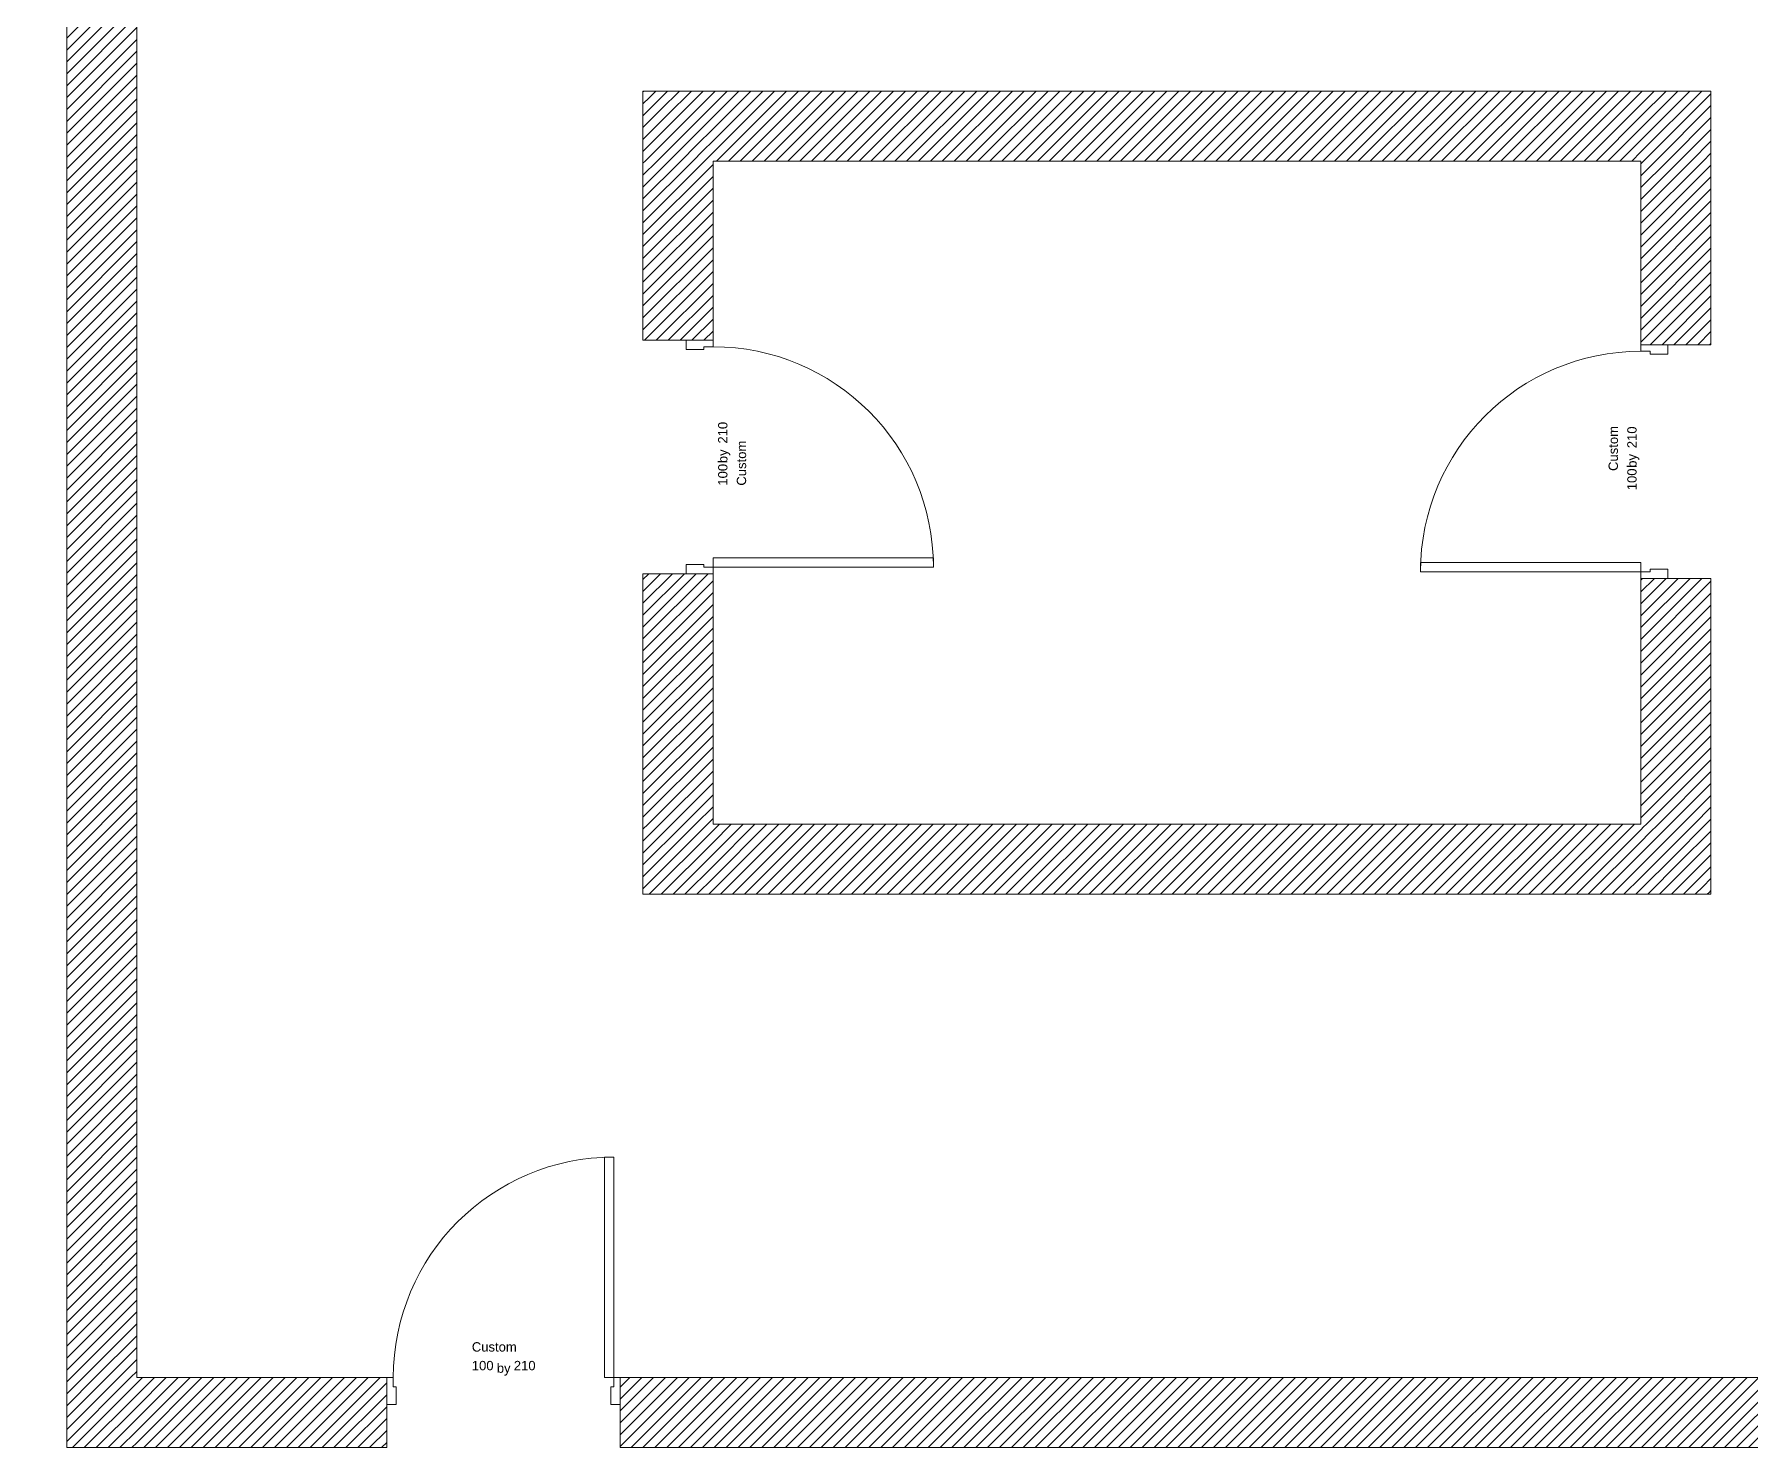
# Model space of a CAD drawing. Header units: millimetres. Extents: x -22335 to 45019, y -6963 to 26064.
# Drawn here: x -3332 to 4020, y 11647 to 17697 of the extents above; entities that cross this region are included whole.
import ezdxf
from ezdxf.enums import TextEntityAlignment as Align

# ---------------------------------------------------------------- set-up
doc = ezdxf.new("R2010")
doc.units = ezdxf.units.MM
doc.header["$MEASUREMENT"] = 0
for name, color, linetype in [('A_KONS_zid zunanji', 7, 'Continuous'), ('Archicad Door Markers', 7, 'Continuous'), ('Archicad Doors', 7, 'Continuous')]:
    doc.layers.add(name, color=color, linetype=linetype)
for name, color, linetype, lineweight in [('A_KONS_zid zunanji_Pen_No__27', 7, 'Continuous', 20), ('Archicad Door Markers_Pen_No__7', 7, 'Continuous', 13), ('Archicad Doors_Pen_No__27', 7, 'Continuous', 20), ('Archicad Window Markers_Pen_No__7', 7, 'Continuous', 13)]:
    doc.layers.add(name, color=color, linetype=linetype, lineweight=lineweight)
doc.layers.add('Archicad Doors_Pen_No__23', color=7, linetype='Continuous', lineweight=20, true_color=0xff6600)
doc.layers.add('Archicad Doors_Pen_No__3', color=7, linetype='Continuous', lineweight=13, true_color=0xff6600)
doc.styles.add('GENERATED_STYLE_1', font='arial.ttf')
pattern_1 = [(45, (0, 0), (-25.455843, 25.455843), [])]

# ---------------------------------------------------------------- blocks, each defined once
blk = doc.blocks.new('Sliding Door with 2 Sidelights 27')
at = {"layer": 'Archicad Doors_Pen_No__23', "color": 30, "linetype": 'Continuous', "lineweight": 20, "true_color": 0xff6600}
for p, q in [((-2047.2, 0), (-2087.2, 0)), ((-2087.2, 0), (-2087.2, -115)), ((-2047.2, -115), (-2047.2, 0)), ((-790, 0), (-2047.2, 0)), ((-750, 0), (-790, 0)), ((-790, 0), (-790, -115)), ((-750, -115), (-750, 0)), ((790, 0), (750, 0)), ((750, 0), (750, -115)), ((790, -115), (790, 0)), ((2047.2, 0), (790, 0)), ((2087.2, 0), (2047.2, 0)), ((2047.2, 0), (2047.2, -115)), ((2087.2, -115), (2087.2, 0)), ((-2087.2, -115), (-2047.2, -115)), ((-790, -115), (-750, -115)), ((750, -115), (790, -115)), ((2047.2, -115), (2087.2, -115))]:
    blk.add_line(p, q, dxfattribs=at)
at = {"layer": 'Archicad Doors_Pen_No__23', "color": 30, "linetype": 'Continuous', "lineweight": 20, "true_color": 0xff6600, "flags": 128}
for points in [[(-790, -115), (-2047.2, -115), (-2047.2, 0), (-790, 0)], [(2047.2, 0), (790, 0), (790, -115), (2047.2, -115)]]:
    blk.add_lwpolyline(points, close=True, dxfattribs=at)
at = {"layer": 'Archicad Doors_Pen_No__27', "color": 7, "linetype": 'Continuous', "lineweight": 20}
for p, q in [((-2087.2, 0), (-2124.2, 0)), ((-2087.2, 0), (-2124.2, 0)), ((-2087.2, 0), (-2087.2, -115)), ((-2087.2, 0), (-2087.2, -115)), ((2087.2, 0), (2087.2, -115)), ((2087.2, 0), (2087.2, -115)), ((2087.2, 0), (2124.2, 0)), ((2087.2, 0), (2124.2, 0)), ((-2087.2, -115), (-2087.2, -300)), ((-2087.2, -115), (-2087.2, -300)), ((2087.2, -115), (2087.2, -300)), ((2087.2, -115), (2087.2, -300)), ((-2087.2, -300), (-2124.2, -300)), ((-2087.2, -300), (-2124.2, -300)), ((2087.2, -300), (2124.2, -300)), ((2087.2, -300), (2124.2, -300))]:
    blk.add_line(p, q, dxfattribs=at)
at = {"layer": 'Archicad Doors_Pen_No__3', "color": 30, "linetype": 'Continuous', "lineweight": 13, "true_color": 0xff6600}
for p, q in [((-2124.2, 0), (-2124.2, 19)), ((-2124.2, 19), (-2074.2, 19)), ((-2074.2, 0), (-2124.2, 0)), ((-2074.2, 19), (-2074.2, 0)), ((0, 0), (100, 0)), ((0, -40), (0, 0)), ((100, 0), (100, -40)), ((650, -40), (650, 0)), ((650, 0), (750, 0)), ((750, 0), (750, -40)), ((2074.2, 19), (2124.2, 19)), ((2074.2, 0), (2074.2, 19)), ((2124.2, 0), (2074.2, 0)), ((2124.2, 19), (2124.2, 0)), ((-750, -40), (-650, -40)), ((-750, -80), (-750, -40)), ((-650, -40), (-650, -80)), ((-650, -60), (-100, -60)), ((-100, -80), (-100, -40)), ((-100, -40), (0, -40)), ((100, -40), (0, -40)), ((0, -40), (0, -80)), ((100, -20), (650, -20)), ((750, -40), (650, -40)), ((-2087.2, -300), (-2087.2, -115)), ((-2087.2, -115), (-2062.2, -115)), ((-2062.2, -115), (-2062.2, -300)), ((-2047.2, -97), (-790, -97)), ((-650, -80), (-750, -80)), ((0, -80), (-100, -80)), ((2047.2, -97), (790, -97)), ((2062.2, -300), (2062.2, -115)), ((2062.2, -115), (2087.2, -115)), ((2087.2, -115), (2087.2, -300)), ((-2124.2, -319), (-2124.2, -300)), ((-2124.2, -300), (-2074.2, -300)), ((-2074.2, -319), (-2124.2, -319)), ((-2062.2, -300), (-2087.2, -300)), ((-2074.2, -300), (-2074.2, -319)), ((2087.2, -300), (2062.2, -300)), ((2074.2, -300), (2124.2, -300)), ((2074.2, -319), (2074.2, -300)), ((2124.2, -319), (2074.2, -319)), ((2124.2, -300), (2124.2, -319))]:
    blk.add_line(p, q, dxfattribs=at)
at = {"layer": 'Archicad Doors_Pen_No__3', "color": 30, "linetype": 'Continuous', "lineweight": 13, "true_color": 0xff6600, "flags": 128}
for points in [[(100, 0), (650, 0), (650, -20), (100, -20)], [(-650, -40), (-100, -40), (-100, -60), (-650, -60)], [(-650, -60), (-100, -60), (-100, -80), (-650, -80)], [(100, -20), (650, -20), (650, -40), (100, -40)]]:
    blk.add_lwpolyline(points, close=True, dxfattribs=at)
blk = doc.blocks.new('Basic Window-Door-Skylight Marker')
at = {"layer": 'Archicad Window Markers_Pen_No__7', "color": 7, "lineweight": 13, "style": 'GENERATED_STYLE_1'}
for tag, p in [('AC_WIDO_ID', (-158.6, 99.3)), ('AC_WIDO_A_SIZE', (-158.6, 19.3)), ('GS_Separator', (-21.3, 8.5)), ('AC_WIDO_B_SIZE', (67.1, 19.3))]:
    blk.add_attdef(tag, text='', height=40, dxfattribs=at).set_placement(p, align=Align.BOTTOM_LEFT)
blk = doc.blocks.new('Wall_9', base_point=(-2892.9, 25911.9))
at = {"layer": 'A_KONS_zid zunanji', "linetype": 'Continuous', "lineweight": 0, "true_color": 0x000000}
h = blk.add_hatch(dxfattribs=at)
h.set_pattern_fill('Navadna_NF_Opeka', color=18, style=0, pattern_type=2)
h.set_pattern_definition(pattern_1)
h.paths.add_polyline_path([(-2892.9, 25611.9), (-3192.9, 25611.9), (-3192.9, 22334.6), (-2892.9, 22334.6)])
h = blk.add_hatch(dxfattribs=at)
h.set_pattern_fill('Navadna_NF_Opeka', color=18, style=0, pattern_type=2)
h.set_pattern_definition(pattern_1)
h.paths.add_polyline_path([(-3192.9, 18160.3), (-3192.9, 11946.7), (-2892.9, 11946.7), (-2892.9, 18160.3)])
h = blk.add_hatch(dxfattribs=at)
h.set_pattern_fill('Navadna_NF_Opeka', color=18, style=0, pattern_type=2)
h.set_pattern_definition(pattern_1)
h.paths.add_polyline_path([(-2892.9, 11946.7), (-3192.9, 11646.7), (-2892.9, 11646.7)])
h = blk.add_hatch(dxfattribs=at)
h.set_pattern_fill('Navadna_NF_Opeka', color=18, style=0, pattern_type=2)
h.set_pattern_definition(pattern_1)
h.paths.add_polyline_path([(-2892.9, 11946.7), (-3192.9, 11946.7), (-3192.9, 11646.7)])
at = {"layer": 'A_KONS_zid zunanji_Pen_No__27', "color": 7, "linetype": 'Continuous', "lineweight": 20}
for p, q in [((-3192.9, 22334.6), (-3192.9, 22371.6)), ((-2892.9, 22334.6), (-2892.9, 22371.6)), ((-3192.9, 22334.6), (-3077.9, 22334.6)), ((-3077.9, 22334.6), (-2892.9, 22334.6)), ((-3192.9, 18160.3), (-3192.9, 18123.3)), ((-3192.9, 18160.3), (-3077.9, 18160.3)), ((-3077.9, 18160.3), (-2892.9, 18160.3)), ((-2892.9, 18160.3), (-2892.9, 18123.3))]:
    blk.add_line(p, q, dxfattribs=at)
at = {"layer": 'A_KONS_zid zunanji_Pen_No__27', "color": 7, "linetype": 'Continuous', "lineweight": 20, "flags": 128}
for points in [[(-3192.9, 25611.9), (-3192.9, 22334.6)], [(-2892.9, 22334.6), (-2892.9, 25611.9)], [(-3192.9, 18160.3), (-3192.9, 18158.7)], [(-2892.9, 11946.7), (-2892.9, 18160.3)], [(-3192.9, 17858.7), (-3192.9, 11646.7)], [(-3192.9, 11646.7), (-2892.9, 11646.7)]]:
    blk.add_lwpolyline(points, dxfattribs=at)
at = {"layer": 'Archicad Door Markers', "color": 161, "lineweight": 13, "true_color": 0x40a5ff}
ref = blk.add_blockref('Basic Window-Door-Skylight Marker', (-2892.9, 20247.4), dxfattribs=dict(at, rotation=270))
ref.add_attrib('AC_MarkerText_1', 'Custom', dxfattribs={"layer": 'Archicad Door Markers_Pen_No__7', "color": 7, "lineweight": 13, "height": 40, "rotation": 90, "style": 'GENERATED_STYLE_1'}).set_placement((-3279.2, 20230.1), align=Align.BOTTOM_LEFT)
ref.add_attrib('GS_Separator', ' by ', dxfattribs={"layer": 'Archicad Door Markers_Pen_No__7', "color": 7, "lineweight": 13, "height": 40, "rotation": 90, "style": 'GENERATED_STYLE_1'}).set_placement((-3199.2, 20228.3), align=Align.BOTTOM_LEFT)
ref.add_attrib('AC_WIDO_A_SIZE', '417.4', dxfattribs={"layer": 'Archicad Door Markers_Pen_No__7', "color": 7, "lineweight": 13, "height": 40, "rotation": 90, "style": 'GENERATED_STYLE_1'}).set_placement((-3199.2, 20102.5), align=Align.BOTTOM_LEFT)
ref.add_attrib('AC_WIDO_B_SIZE', '210', dxfattribs={"layer": 'Archicad Door Markers_Pen_No__7', "color": 7, "lineweight": 13, "height": 40, "rotation": 90, "style": 'GENERATED_STYLE_1'}).set_placement((-3199.2, 20327.6), align=Align.BOTTOM_LEFT)
at = {"layer": 'Archicad Doors', "color": 21, "linetype": 'Continuous', "lineweight": 0, "true_color": 0xff9955, "zscale": 1000, "rotation": 90}
blk.add_blockref('Sliding Door with 2 Sidelights 27', (-3192.9, 20247.4), dxfattribs=at)
blk = doc.blocks.new('Door 27_2')
at = {"layer": 'Archicad Doors_Pen_No__23', "color": 30, "linetype": 'Continuous', "lineweight": 20, "true_color": 0xff6600}
for p, q in [((-472, 0), (-500, 0)), ((-500, 0), (-500, -115)), ((-472, -40), (-472, 0)), ((500, 0), (472, 0)), ((472, 0), (472, -40)), ((500, -115), (500, 0)), ((-460, -40), (-472, -40)), ((-460, -115), (-460, -40)), ((472, -40), (460, -40)), ((460, -40), (460, -115)), ((-500, -115), (-460, -115)), ((460, -115), (500, -115))]:
    blk.add_line(p, q, dxfattribs=at)
at = {"layer": 'Archicad Doors_Pen_No__27', "color": 7, "linetype": 'Continuous', "lineweight": 20}
for p, q in [((-500, 0), (-500, -115)), ((-500, 0), (-500, -115)), ((500, 0), (500, -115)), ((500, 0), (500, -115)), ((-500, -115), (-500, -300)), ((500, -115), (500, -300))]:
    blk.add_line(p, q, dxfattribs=at)
at = {"layer": 'Archicad Doors_Pen_No__3', "color": 30, "linetype": 'Continuous', "lineweight": 13, "true_color": 0xff6600}
for p, q in [((432, 0), (432, 944)), ((432, 944), (472, 944)), ((472, 944), (472, 0)), ((472, 0), (432, 0))]:
    blk.add_line(p, q, dxfattribs=at)
blk.add_arc((472, 0), 944, 90, 180, dxfattribs=at)
blk = doc.blocks.new('Wall_10', base_point=(-2892.9, 11646.7))
at = {"layer": 'A_KONS_zid zunanji', "linetype": 'Continuous', "lineweight": 0, "true_color": 0x000000}
h = blk.add_hatch(dxfattribs=at)
h.set_pattern_fill('Navadna_NF_Opeka', color=18, style=0, pattern_type=2)
h.set_pattern_definition(pattern_1)
h.paths.add_polyline_path([(-2892.9, 11646.7), (-1822.2, 11646.7), (-1822.2, 11946.7), (-2892.9, 11946.7)])
h = blk.add_hatch(dxfattribs=at)
h.set_pattern_fill('Navadna_NF_Opeka', color=18, style=0, pattern_type=2)
h.set_pattern_definition(pattern_1)
h.paths.add_polyline_path([(-822.2, 11946.7), (-822.2, 11646.7), (4329, 11646.7), (4329, 11946.7)])
at = {"layer": 'A_KONS_zid zunanji_Pen_No__27', "color": 7, "linetype": 'Continuous', "lineweight": 20}
for p, q in [((-1822.2, 11946.7), (-1822.2, 11831.7)), ((-822.2, 11946.7), (-822.2, 11831.7)), ((-1822.2, 11831.7), (-1822.2, 11646.7)), ((-822.2, 11831.7), (-822.2, 11646.7))]:
    blk.add_line(p, q, dxfattribs=at)
at = {"layer": 'A_KONS_zid zunanji_Pen_No__27', "color": 7, "linetype": 'Continuous', "lineweight": 20, "flags": 128}
for points in [[(-1822.2, 11946.7), (-2892.9, 11946.7)], [(4329, 11946.7), (-822.2, 11946.7)], [(-2892.9, 11646.7), (-1822.2, 11646.7)], [(-822.2, 11646.7), (4329, 11646.7)]]:
    blk.add_lwpolyline(points, dxfattribs=at)
at = {"layer": 'Archicad Door Markers', "color": 161, "lineweight": 13, "true_color": 0x40a5ff}
ref = blk.add_blockref('Basic Window-Door-Skylight Marker', (-1322.2, 11946.7), dxfattribs=at)
ref.add_attrib('AC_MarkerText_1', 'Custom', dxfattribs={"layer": 'Archicad Door Markers_Pen_No__7', "color": 7, "lineweight": 13, "height": 40, "style": 'GENERATED_STYLE_1'}).set_placement((-1457.9, 12046.1), align=Align.BOTTOM_LEFT)
ref.add_attrib('GS_Separator', ' by ', dxfattribs={"layer": 'Archicad Door Markers_Pen_No__7', "color": 7, "lineweight": 13, "height": 40, "style": 'GENERATED_STYLE_1'}).set_placement((-1366.4, 11955.2), align=Align.BOTTOM_LEFT)
ref.add_attrib('AC_WIDO_A_SIZE', '100', dxfattribs={"layer": 'Archicad Door Markers_Pen_No__7', "color": 7, "lineweight": 13, "height": 40, "style": 'GENERATED_STYLE_1'}).set_placement((-1457.9, 11966.1), align=Align.BOTTOM_LEFT)
ref.add_attrib('AC_WIDO_B_SIZE', '210', dxfattribs={"layer": 'Archicad Door Markers_Pen_No__7', "color": 7, "lineweight": 13, "height": 40, "style": 'GENERATED_STYLE_1'}).set_placement((-1278, 11966.1), align=Align.BOTTOM_LEFT)
at = {"layer": 'Archicad Doors', "color": 21, "linetype": 'Continuous', "lineweight": 0, "true_color": 0xff9955, "zscale": 1000}
blk.add_blockref('Door 27_2', (-1322.2, 11946.7), dxfattribs=at)
blk = doc.blocks.new('Wall_89', base_point=(-724.7, 17454.6))
at = {"layer": 'A_KONS_zid zunanji', "linetype": 'Continuous', "lineweight": 0, "true_color": 0x000000}
h = blk.add_hatch(dxfattribs=at)
h.set_pattern_fill('Navadna_NF_Opeka', color=18, style=0, pattern_type=2)
h.set_pattern_definition(pattern_1)
h.paths.add_polyline_path([(-424.7, 17154.6), (-724.7, 17454.6), (-724.7, 17154.6)])
h = blk.add_hatch(dxfattribs=at)
h.set_pattern_fill('Navadna_NF_Opeka', color=18, style=0, pattern_type=2)
h.set_pattern_definition(pattern_1)
h.paths.add_polyline_path([(-424.7, 17454.6), (-724.7, 17454.6), (-424.7, 17154.6)])
h = blk.add_hatch(dxfattribs=at)
h.set_pattern_fill('Navadna_NF_Opeka', color=18, style=0, pattern_type=2)
h.set_pattern_definition(pattern_1)
h.paths.add_polyline_path([(-424.7, 17154.6), (3549.5, 17154.6), (3549.5, 17454.6), (-424.7, 17454.6)])
h = blk.add_hatch(dxfattribs=at)
h.set_pattern_fill('Navadna_NF_Opeka', color=18, style=0, pattern_type=2)
h.set_pattern_definition(pattern_1)
h.paths.add_polyline_path([(3549.5, 17154.6), (3849.5, 17154.6), (3849.5, 17454.6)])
h = blk.add_hatch(dxfattribs=at)
h.set_pattern_fill('Navadna_NF_Opeka', color=18, style=0, pattern_type=2)
h.set_pattern_definition(pattern_1)
h.paths.add_polyline_path([(3549.5, 17154.6), (3849.5, 17454.6), (3549.5, 17454.6)])
at = {"layer": 'A_KONS_zid zunanji_Pen_No__27', "color": 7, "linetype": 'Continuous', "lineweight": 20, "flags": 128}
for points in [[(-724.7, 17454.6), (-724.7, 17154.6)], [(3849.5, 17454.6), (-724.7, 17454.6)], [(3849.5, 17454.6), (3849.5, 17154.6)], [(-424.7, 17154.6), (3549.5, 17154.6)]]:
    blk.add_lwpolyline(points, dxfattribs=at)
blk = doc.blocks.new('Wall_90', base_point=(3849.5, 17454.6))
at = {"layer": 'A_KONS_zid zunanji', "linetype": 'Continuous', "lineweight": 0, "true_color": 0x000000}
h = blk.add_hatch(dxfattribs=at)
h.set_pattern_fill('Navadna_NF_Opeka', color=18, style=0, pattern_type=2)
h.set_pattern_definition(pattern_1)
h.paths.add_polyline_path([(3549.5, 17154.6), (3549.5, 16368.2), (3849.5, 16368.2), (3849.5, 17154.6)])
h = blk.add_hatch(dxfattribs=at)
h.set_pattern_fill('Navadna_NF_Opeka', color=18, style=0, pattern_type=2)
h.set_pattern_definition(pattern_1)
h.paths.add_polyline_path([(3549.5, 14315.8), (3849.5, 14315.8), (3849.5, 15368.2), (3549.5, 15368.2)])
h = blk.add_hatch(dxfattribs=at)
h.set_pattern_fill('Navadna_NF_Opeka', color=18, style=0, pattern_type=2)
h.set_pattern_definition(pattern_1)
h.paths.add_polyline_path([(3549.5, 14015.8), (3849.5, 14015.8), (3549.5, 14315.8)])
h = blk.add_hatch(dxfattribs=at)
h.set_pattern_fill('Navadna_NF_Opeka', color=18, style=0, pattern_type=2)
h.set_pattern_definition(pattern_1)
h.paths.add_polyline_path([(3549.5, 14315.8), (3849.5, 14015.8), (3849.5, 14315.8)])
at = {"layer": 'A_KONS_zid zunanji_Pen_No__27', "color": 7, "linetype": 'Continuous', "lineweight": 20}
for p, q in [((3549.5, 16368.2), (3664.5, 16368.2)), ((3664.5, 16368.2), (3849.5, 16368.2)), ((3549.5, 15368.2), (3664.5, 15368.2)), ((3664.5, 15368.2), (3849.5, 15368.2))]:
    blk.add_line(p, q, dxfattribs=at)
at = {"layer": 'A_KONS_zid zunanji_Pen_No__27', "color": 7, "linetype": 'Continuous', "lineweight": 20, "flags": 128}
for points in [[(3549.5, 17154.6), (3549.5, 16368.2)], [(3849.5, 16368.2), (3849.5, 17154.6)], [(3549.5, 15368.2), (3549.5, 14315.8)], [(3849.5, 14015.8), (3849.5, 15368.2)], [(3849.5, 14015.8), (3549.5, 14015.8)]]:
    blk.add_lwpolyline(points, dxfattribs=at)
at = {"layer": 'Archicad Door Markers', "color": 161, "lineweight": 13, "true_color": 0x40a5ff}
ref = blk.add_blockref('Basic Window-Door-Skylight Marker', (3849.5, 15868.2), dxfattribs=dict(at, rotation=270))
ref.add_attrib('AC_MarkerText_1', 'Custom', dxfattribs={"layer": 'Archicad Door Markers_Pen_No__7', "color": 7, "lineweight": 13, "height": 40, "rotation": 90, "style": 'GENERATED_STYLE_1'}).set_placement((3463.2, 15828), align=Align.BOTTOM_LEFT)
ref.add_attrib('GS_Separator', ' by ', dxfattribs={"layer": 'Archicad Door Markers_Pen_No__7', "color": 7, "lineweight": 13, "height": 40, "rotation": 90, "style": 'GENERATED_STYLE_1'}).set_placement((3543.2, 15826.1), align=Align.BOTTOM_LEFT)
ref.add_attrib('AC_WIDO_A_SIZE', '100', dxfattribs={"layer": 'Archicad Door Markers_Pen_No__7', "color": 7, "lineweight": 13, "height": 40, "rotation": 90, "style": 'GENERATED_STYLE_1'}).set_placement((3543.2, 15745.5), align=Align.BOTTOM_LEFT)
ref.add_attrib('AC_WIDO_B_SIZE', '210', dxfattribs={"layer": 'Archicad Door Markers_Pen_No__7', "color": 7, "lineweight": 13, "height": 40, "rotation": 90, "style": 'GENERATED_STYLE_1'}).set_placement((3543.2, 15925.4), align=Align.BOTTOM_LEFT)
at = {"layer": 'Archicad Doors', "color": 21, "linetype": 'Continuous', "lineweight": 0, "true_color": 0xff9955, "xscale": -1, "zscale": 1000, "rotation": 90}
blk.add_blockref('Door 27_2', (3549.5, 15868.2), dxfattribs=at)
blk = doc.blocks.new('Wall_91', base_point=(3849.5, 14015.8))
at = {"layer": 'A_KONS_zid zunanji', "linetype": 'Continuous', "lineweight": 0, "true_color": 0x000000}
h = blk.add_hatch(dxfattribs=at)
h.set_pattern_fill('Navadna_NF_Opeka', color=18, style=0, pattern_type=2)
h.set_pattern_definition(pattern_1)
h.paths.add_polyline_path([(-724.7, 14315.8), (-724.7, 14015.8), (-424.7, 14315.8)])
h = blk.add_hatch(dxfattribs=at)
h.set_pattern_fill('Navadna_NF_Opeka', color=18, style=0, pattern_type=2)
h.set_pattern_definition(pattern_1)
h.paths.add_polyline_path([(-424.7, 14315.8), (-724.7, 14015.8), (-424.7, 14015.8)])
h = blk.add_hatch(dxfattribs=at)
h.set_pattern_fill('Navadna_NF_Opeka', color=18, style=0, pattern_type=2)
h.set_pattern_definition(pattern_1)
h.paths.add_polyline_path([(3549.5, 14315.8), (-424.7, 14315.8), (-424.7, 14015.8), (3549.5, 14015.8)])
at = {"layer": 'A_KONS_zid zunanji_Pen_No__27', "color": 7, "linetype": 'Continuous', "lineweight": 20, "flags": 128}
for points in [[(-724.7, 14015.8), (-724.7, 14315.8)], [(3549.5, 14315.8), (-424.7, 14315.8)], [(-724.7, 14015.8), (3549.5, 14015.8)]]:
    blk.add_lwpolyline(points, dxfattribs=at)
blk = doc.blocks.new('Wall_92', base_point=(-724.7, 14015.8))
at = {"layer": 'A_KONS_zid zunanji', "linetype": 'Continuous', "lineweight": 0, "true_color": 0x000000}
h = blk.add_hatch(dxfattribs=at)
h.set_pattern_fill('Navadna_NF_Opeka', color=18, style=0, pattern_type=2)
h.set_pattern_definition(pattern_1)
h.paths.add_polyline_path([(-424.7, 17154.6), (-724.7, 17154.6), (-724.7, 16387.8), (-424.7, 16387.8)])
h = blk.add_hatch(dxfattribs=at)
h.set_pattern_fill('Navadna_NF_Opeka', color=18, style=0, pattern_type=2)
h.set_pattern_definition(pattern_1)
h.paths.add_polyline_path([(-724.7, 14315.8), (-424.7, 14315.8), (-424.7, 15387.8), (-724.7, 15387.8)])
at = {"layer": 'A_KONS_zid zunanji_Pen_No__27', "color": 7, "linetype": 'Continuous', "lineweight": 20}
for p, q in [((-539.7, 16387.8), (-724.7, 16387.8)), ((-424.7, 16387.8), (-539.7, 16387.8)), ((-539.7, 15387.8), (-724.7, 15387.8)), ((-424.7, 15387.8), (-539.7, 15387.8))]:
    blk.add_line(p, q, dxfattribs=at)
at = {"layer": 'A_KONS_zid zunanji_Pen_No__27', "color": 7, "linetype": 'Continuous', "lineweight": 20, "flags": 128}
for points in [[(-724.7, 17154.6), (-724.7, 16387.8)], [(-424.7, 16387.8), (-424.7, 17154.6)], [(-724.7, 15387.8), (-724.7, 14315.8)], [(-424.7, 14315.8), (-424.7, 15387.8)]]:
    blk.add_lwpolyline(points, dxfattribs=at)
at = {"layer": 'Archicad Door Markers', "color": 161, "lineweight": 13, "true_color": 0x40a5ff}
ref = blk.add_blockref('Basic Window-Door-Skylight Marker', (-724.7, 15887.8), dxfattribs=dict(at, rotation=90))
ref.add_attrib('AC_MarkerText_1', 'Custom', dxfattribs={"layer": 'Archicad Door Markers_Pen_No__7', "color": 7, "lineweight": 13, "height": 40, "rotation": 90, "style": 'GENERATED_STYLE_1'}).set_placement((-271, 15765.1), align=Align.BOTTOM_LEFT)
ref.add_attrib('GS_Separator', ' by ', dxfattribs={"layer": 'Archicad Door Markers_Pen_No__7', "color": 7, "lineweight": 13, "height": 40, "rotation": 90, "style": 'GENERATED_STYLE_1'}).set_placement((-351, 15845.8), align=Align.BOTTOM_LEFT)
ref.add_attrib('AC_WIDO_A_SIZE', '100', dxfattribs={"layer": 'Archicad Door Markers_Pen_No__7', "color": 7, "lineweight": 13, "height": 40, "rotation": 90, "style": 'GENERATED_STYLE_1'}).set_placement((-351, 15765.1), align=Align.BOTTOM_LEFT)
ref.add_attrib('AC_WIDO_B_SIZE', '210', dxfattribs={"layer": 'Archicad Door Markers_Pen_No__7', "color": 7, "lineweight": 13, "height": 40, "rotation": 90, "style": 'GENERATED_STYLE_1'}).set_placement((-351, 15945.1), align=Align.BOTTOM_LEFT)
at = {"layer": 'Archicad Doors', "color": 21, "linetype": 'Continuous', "lineweight": 0, "true_color": 0xff9955, "zscale": 1000, "rotation": 270}
blk.add_blockref('Door 27_2', (-424.7, 15887.8), dxfattribs=at)

msp = doc.modelspace()

# ---------------------------------------------------------------- block references
at = {"layer": 'A_KONS_zid zunanji', "color": 7, "lineweight": 20}
for name, p in [('Wall_9', (-2892.9, 25911.9)), ('Wall_89', (-724.7, 17454.6)), ('Wall_92', (-724.7, 14015.8)), ('Wall_90', (3849.5, 17454.6)), ('Wall_91', (3849.5, 14015.8)), ('Wall_10', (-2892.9, 11646.7))]:
    msp.add_blockref(name, p, dxfattribs=at)

doc.saveas('drawing.dxf')
